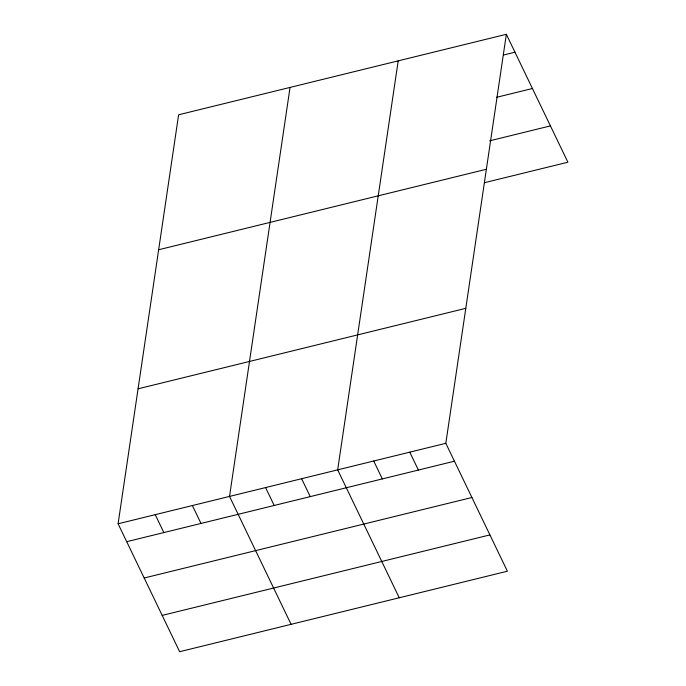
<?xml version="1.0" encoding="UTF-8"?>
<svg xmlns="http://www.w3.org/2000/svg" width="686" height="686" viewBox="0 0 686 686"><rect width="100%" height="100%" fill="white"/><g stroke="black" fill="none" stroke-linecap="round" stroke-linejoin="round"><path stroke-width="1.03" d="M506.345 34.3L445.823 443.302L507.383 571.215L179.655 651.7L118.095 523.787L178.617 114.785L506.345 34.3L567.905 162.213L484.47 182.699M290.049 87.422L229.527 496.424L291.087 624.337M398.197 60.865L337.675 469.859L399.235 597.772M503.627 54.991L514.954 52.205M496.381 97.361L532.43 88.511M489.658 140.836L550.429 125.907M158.646 249.755L486.365 169.271M138.075 388.816L465.794 308.331M118.095 523.787L445.823 443.302M126.713 541.691L454.432 461.206M144.189 577.998L471.908 497.504M162.188 615.402L489.907 534.909M409.774 452.151L418.391 470.056M373.724 461.009L382.342 478.914M301.626 478.717L310.244 496.621M265.576 487.566L274.194 505.471M192.38 505.548L200.998 523.452M155.242 514.663L163.86 532.576"/></g></svg>
